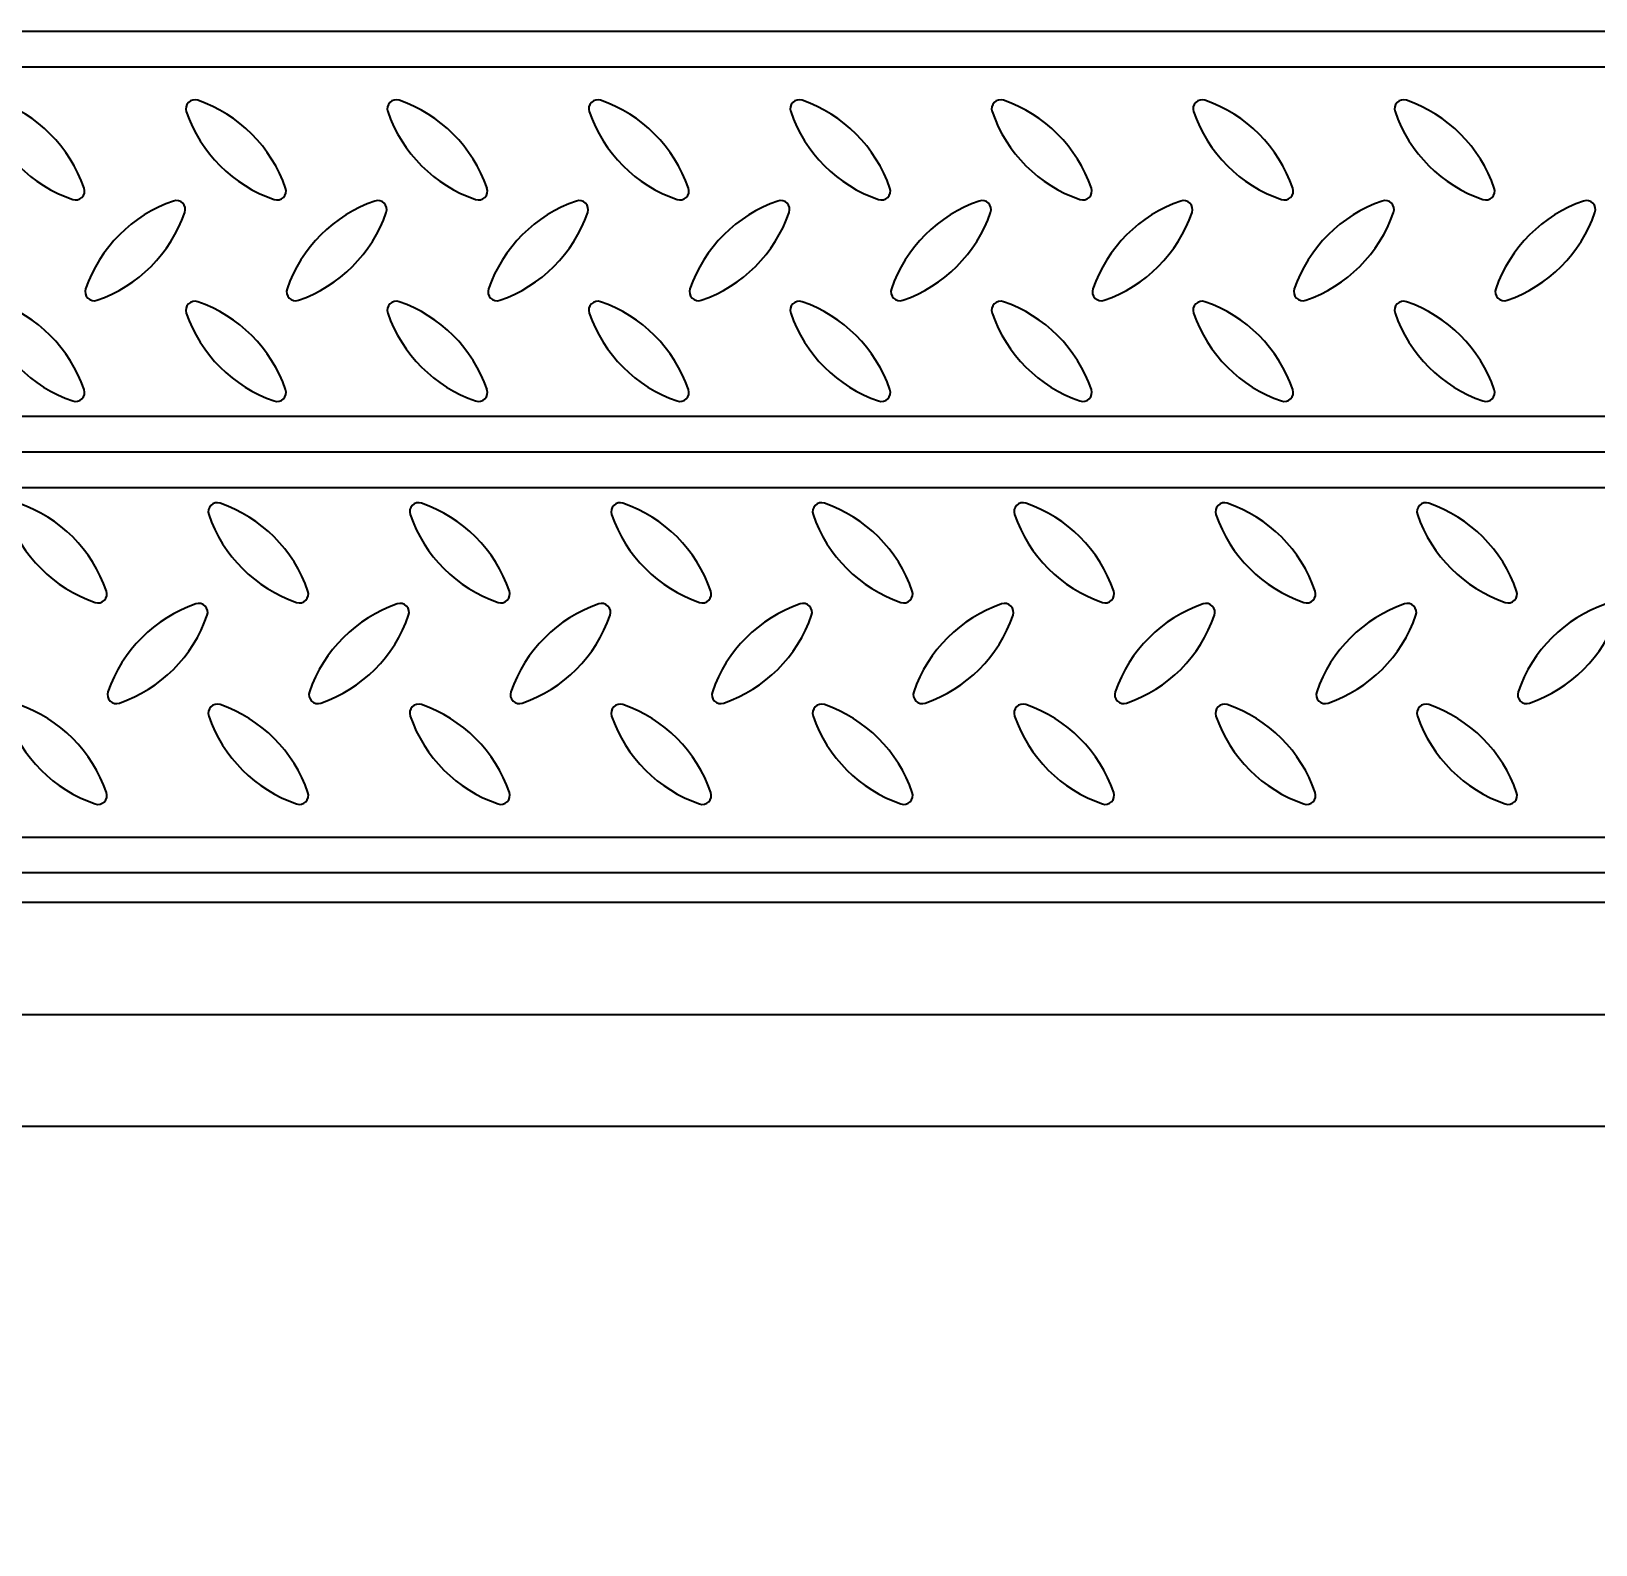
# Model space of a CAD drawing. Header units: millimetres. Extents: x -97344 to -49824, y -57049 to -40247.
# Drawn here: x -65160.4 to -64810.9, y -53478.6 to -53140.6 of the extents above; entities that cross this region are included whole.
import ezdxf

# ---------------------------------------------------------------- set-up
doc = ezdxf.new("R2010")
doc.units = ezdxf.units.MM
doc.header["$LTSCALE"] = 200
doc.header["$PDSIZE"] = -1
doc.linetypes.add('DOT_CENTER', pattern=[14, 12, -1, 0, -1])
doc.layers.add('1', color=7, linetype='Continuous')
doc.layers.add('DIM', color=3, linetype='Continuous')
doc.styles.add('TSSD_Dimension', font='tssdeng.shx', dxfattribs={"width": 0.7, "bigfont": 'hztxt.shx'})
doc.dimstyles.new('TSSD_20_20', dxfattribs={"dimtxt": 60, "dimasz": 20, "dimexe": 20, "dimexo": 50, "dimgap": 20, "dimtad": 1, "dimdec": 0, "dimzin": 0, "dimdsep": 46, "dimtxsty": 'TSSD_Dimension', "dimblk": 'ARCHTICK', "dimcen": 0, "dimdle": 20, "dimclrt": 7, "dimadec": 0, "dimazin": 0, "dimtfac": 1, "dimtdec": 0, "dimtix": 1, "dimtmove": 2, "dimatfit": 3, "dimfxl": 1, "dimtolj": 1, "dimtzin": 0, "dimarcsym": 0})

# ---------------------------------------------------------------- blocks, each defined once
blk = doc.blocks.new('_ArchTick')
at = {"color": 0, "linetype": 'ByBlock', "const_width": 0.5}
blk.add_lwpolyline([(-0.707, -0.707), (0.707, 0.707)], dxfattribs=at)
blk = doc.blocks.new('*D1529')
at = {"layer": 'Defpoints', "color": 0, "transparency": 16777216}
for p in [(-65539.66, -53361.19), (-64539.66, -53361.19), (-64539.66, -53913.98)]:
    blk.add_point(p, dxfattribs=at)
at = {"layer": 'DIM', "color": 0, "lineweight": -2, "transparency": 16777216}
for p, q in [((-65539.66, -53411.19), (-65539.66, -53933.98)), ((-64539.66, -53411.19), (-64539.66, -53933.98)), ((-65559.66, -53913.98), (-64519.66, -53913.98))]:
    blk.add_line(p, q, dxfattribs=at)
at = {"layer": 'DIM', "color": 0, "lineweight": -2, "transparency": 16777216, "xscale": 20, "yscale": 20, "zscale": 20, "rotation": 180}
blk.add_blockref('_ArchTick', (-65539.66, -53913.98), dxfattribs=at)
at = {"layer": 'DIM', "color": 0, "lineweight": -2, "transparency": 16777216, "xscale": 20, "yscale": 20, "zscale": 20}
blk.add_blockref('_ArchTick', (-64539.66, -53913.98), dxfattribs=at)
at = {"layer": 'DIM', "color": 7, "transparency": 16777216, "insert": (-65039.66, -53863.98), "char_height": 60, "attachment_point": 5, "style": 'TSSD_Dimension'}
blk.add_mtext('\\A1;1000', dxfattribs=at)
blk = doc.blocks.new('SPRING-WASHER_DIN-127-B_M8_A2-70_STAINLESS-STEEL_2__17', base_point=(57.1, -155.2))
at = {"color": 140, "linetype": 'Continuous'}
for p, q in [((57.1, -155.2), (60.45, -155.2)), ((60.45, -155.2), (60.75, -155.2)), ((60.75, -155.2), (62.65, -155.2)), ((62.65, -155.2), (63.19, -155.2)), ((63.19, -155.2), (63.43, -155.2)), ((63.43, -155.2), (67.3, -155.2)), ((67.3, -155.2), (68.25, -155.2)), ((68.25, -155.2), (68.55, -155.2)), ((68.55, -155.2), (71.9, -155.2))]:
    blk.add_line(p, q, dxfattribs=at)
blk = doc.blocks.new('HEXAGON-NYLON-LOCKNUT_DIN-985_M8_A2-70_STAINLESS-STEEL__18', base_point=(56.99, -155.2))
at = {"color": 140, "linetype": 'Continuous'}
for p, q in [((56.99, -155.2), (57.1, -155.2)), ((57.1, -155.2), (60.45, -155.2)), ((60.45, -155.2), (60.75, -155.2)), ((60.75, -155.2), (62.65, -155.2)), ((62.65, -155.2), (63.19, -155.2)), ((63.19, -155.2), (63.43, -155.2)), ((63.43, -155.2), (67.3, -155.2)), ((67.3, -155.2), (68.25, -155.2)), ((68.25, -155.2), (68.55, -155.2)), ((68.55, -155.2), (71.9, -155.2)), ((71.9, -155.2), (72.01, -155.2))]:
    blk.add_line(p, q, dxfattribs=at)
blk = doc.blocks.new('SPRING-WASHER_DIN-127-B_M8_A2-70_STAINLESS-STEEL__19', base_point=(57.1, -171.2))
at = {"color": 140, "linetype": 'Continuous'}
for p, q in [((59.84, -171.2), (57.1, -171.2)), ((60.45, -171.2), (59.84, -171.2)), ((60.5, -171.2), (60.45, -171.2)), ((62.65, -171.2), (60.5, -171.2)), ((63.19, -171.2), (62.65, -171.2)), ((63.43, -171.2), (63.19, -171.2)), ((67.27, -171.2), (63.43, -171.2)), ((67.3, -171.2), (67.27, -171.2)), ((68.5, -171.2), (67.3, -171.2)), ((68.55, -171.2), (68.5, -171.2)), ((71.9, -171.2), (68.55, -171.2))]:
    blk.add_line(p, q, dxfattribs=at)
blk = doc.blocks.new('HEX-BOLT-FULLY-THREADED_DIN-933_M8x30_A2-70_STAINLESS-STEEL__20', base_point=(57.07, -171.2))
at = {"color": 140, "linetype": 'Continuous'}
for p, q in [((57.1, -171.2), (57.07, -171.2)), ((59.84, -171.2), (57.1, -171.2)), ((60.45, -171.2), (59.84, -171.2)), ((60.5, -171.2), (60.45, -171.2)), ((62.65, -171.2), (60.5, -171.2)), ((63.19, -171.2), (62.65, -171.2)), ((63.43, -171.2), (63.19, -171.2)), ((67.27, -171.2), (63.43, -171.2)), ((67.3, -171.2), (67.27, -171.2)), ((68.5, -171.2), (67.3, -171.2)), ((68.55, -171.2), (68.5, -171.2)), ((71.9, -171.2), (68.55, -171.2)), ((71.93, -171.2), (71.9, -171.2))]:
    blk.add_line(p, q, dxfattribs=at)
blk = doc.blocks.new('PH_23-SCREW-FIX-PLATFORM_Absen-M2_9_3__21', base_point=(56.99, -171.2))
for name, p in [('HEXAGON-NYLON-LOCKNUT_DIN-985_M8_A2-70_STAINLESS-STEEL__18', (56.99, -155.2)), ('SPRING-WASHER_DIN-127-B_M8_A2-70_STAINLESS-STEEL_2__17', (57.1, -155.2)), ('HEX-BOLT-FULLY-THREADED_DIN-933_M8x30_A2-70_STAINLESS-STEEL__20', (57.07, -171.2)), ('SPRING-WASHER_DIN-127-B_M8_A2-70_STAINLESS-STEEL__19', (57.1, -171.2))]:
    blk.add_blockref(name, p)
blk = doc.blocks.new('SPRING-WASHER_DIN-127-B_M8_A2-70_STAINLESS-STEEL__40', base_point=(257.1, -171.2))
at = {"color": 140, "linetype": 'Continuous'}
for p, q in [((259.84, -171.2), (257.1, -171.2)), ((260.45, -171.2), (259.84, -171.2)), ((260.5, -171.2), (260.45, -171.2)), ((262.65, -171.2), (260.5, -171.2)), ((263.19, -171.2), (262.65, -171.2)), ((263.43, -171.2), (263.19, -171.2)), ((267.27, -171.2), (263.43, -171.2)), ((267.3, -171.2), (267.27, -171.2)), ((268.5, -171.2), (267.3, -171.2)), ((268.55, -171.2), (268.5, -171.2)), ((271.9, -171.2), (268.55, -171.2))]:
    blk.add_line(p, q, dxfattribs=at)
blk = doc.blocks.new('HEX-BOLT-FULLY-THREADED_DIN-933_M8x30_A2-70_STAINLESS-STEEL__41', base_point=(257.07, -171.2))
at = {"color": 140, "linetype": 'Continuous'}
for p, q in [((257.1, -171.2), (257.07, -171.2)), ((259.84, -171.2), (257.1, -171.2)), ((260.45, -171.2), (259.84, -171.2)), ((260.5, -171.2), (260.45, -171.2)), ((262.65, -171.2), (260.5, -171.2)), ((263.19, -171.2), (262.65, -171.2)), ((263.43, -171.2), (263.19, -171.2)), ((267.27, -171.2), (263.43, -171.2)), ((267.3, -171.2), (267.27, -171.2)), ((268.5, -171.2), (267.3, -171.2)), ((268.55, -171.2), (268.5, -171.2)), ((271.9, -171.2), (268.55, -171.2)), ((271.93, -171.2), (271.9, -171.2))]:
    blk.add_line(p, q, dxfattribs=at)
blk = doc.blocks.new('SPRING-WASHER_DIN-127-B_M8_A2-70_STAINLESS-STEEL_2__42', base_point=(257.1, -155.2))
at = {"color": 140, "linetype": 'Continuous'}
for p, q in [((257.1, -155.2), (260.45, -155.2)), ((260.45, -155.2), (260.5, -155.2)), ((260.5, -155.2), (260.75, -155.2)), ((260.75, -155.2), (262.65, -155.2)), ((262.65, -155.2), (263.19, -155.2)), ((263.19, -155.2), (263.43, -155.2)), ((263.43, -155.2), (267.3, -155.2)), ((267.3, -155.2), (268.25, -155.2)), ((268.25, -155.2), (268.5, -155.2)), ((268.5, -155.2), (268.55, -155.2)), ((268.55, -155.2), (271.9, -155.2))]:
    blk.add_line(p, q, dxfattribs=at)
blk = doc.blocks.new('HEXAGON-NYLON-LOCKNUT_DIN-985_M8_A2-70_STAINLESS-STEEL__43', base_point=(256.99, -155.2))
at = {"color": 140, "linetype": 'Continuous'}
for p, q in [((256.99, -155.2), (257.1, -155.2)), ((257.1, -155.2), (260.45, -155.2)), ((260.45, -155.2), (260.5, -155.2)), ((260.5, -155.2), (260.75, -155.2)), ((260.75, -155.2), (262.65, -155.2)), ((262.65, -155.2), (263.19, -155.2)), ((263.19, -155.2), (263.43, -155.2)), ((263.43, -155.2), (267.3, -155.2)), ((267.3, -155.2), (268.25, -155.2)), ((268.25, -155.2), (268.5, -155.2)), ((268.5, -155.2), (268.55, -155.2)), ((268.55, -155.2), (271.9, -155.2)), ((271.9, -155.2), (272.01, -155.2))]:
    blk.add_line(p, q, dxfattribs=at)
blk = doc.blocks.new('PH_23-SCREW-FIX-PLATFORM_Absen-M2_9_4__44', base_point=(256.99, -171.2))
for name, p in [('HEXAGON-NYLON-LOCKNUT_DIN-985_M8_A2-70_STAINLESS-STEEL__43', (256.99, -155.2)), ('SPRING-WASHER_DIN-127-B_M8_A2-70_STAINLESS-STEEL_2__42', (257.1, -155.2)), ('HEX-BOLT-FULLY-THREADED_DIN-933_M8x30_A2-70_STAINLESS-STEEL__41', (257.07, -171.2)), ('SPRING-WASHER_DIN-127-B_M8_A2-70_STAINLESS-STEEL__40', (257.1, -171.2))]:
    blk.add_blockref(name, p)
blk = doc.blocks.new('PH_23-SCREWS__45', base_point=(-410.5, -216.7))
for name, p in [('PH_23-SCREW-FIX-PLATFORM_Absen-M2_9_3__21', (56.99, -171.2)), ('PH_23-SCREW-FIX-PLATFORM_Absen-M2_9_4__44', (256.99, -171.2))]:
    blk.add_blockref(name, p)
blk = doc.blocks.new('23-D0550-A_PLATFORM-1m_STACKING_Absen__48', base_point=(-446.5, -257.2))
at = {"color": 7, "linetype": 'Continuous'}
for p, q in [((547.5, -163.2), (-418.5, -163.2)), ((555.5, -257.2), (-426.5, -257.2))]:
    blk.add_line(p, q, dxfattribs=at)
at = {"color": 140, "linetype": 'Continuous'}
for p, q in [((57.07, -171.2), (-128.07, -171.2)), ((57.1, -171.2), (57.07, -171.2)), ((59.84, -171.2), (57.1, -171.2)), ((60.45, -171.2), (59.84, -171.2)), ((60.5, -171.2), (60.45, -171.2)), ((62.65, -171.2), (60.5, -171.2)), ((63.19, -171.2), (62.65, -171.2)), ((63.43, -171.2), (63.19, -171.2)), ((67.27, -171.2), (63.43, -171.2)), ((67.3, -171.2), (67.27, -171.2)), ((68.5, -171.2), (67.3, -171.2)), ((68.55, -171.2), (68.5, -171.2)), ((71.9, -171.2), (68.55, -171.2)), ((71.93, -171.2), (71.9, -171.2)), ((257.07, -171.2), (71.93, -171.2)), ((257.1, -171.2), (257.07, -171.2)), ((259.84, -171.2), (257.1, -171.2)), ((260.45, -171.2), (259.84, -171.2)), ((260.5, -171.2), (260.45, -171.2)), ((262.65, -171.2), (260.5, -171.2)), ((263.19, -171.2), (262.65, -171.2)), ((263.43, -171.2), (263.19, -171.2)), ((267.27, -171.2), (263.43, -171.2)), ((267.3, -171.2), (267.27, -171.2)), ((268.5, -171.2), (267.3, -171.2)), ((268.55, -171.2), (268.5, -171.2)), ((271.9, -171.2), (268.55, -171.2)), ((271.93, -171.2), (271.9, -171.2)), ((457.07, -171.2), (271.93, -171.2)), ((-435.3, -249.2), (564.3, -249.2))]:
    blk.add_line(p, q, dxfattribs=at)
for centre, radius, start, end in [((-64.36, -204.56), 31.67, 19.0108, 70.9892), ((-9.69, -176.51), 2, 70.9892, 199.0108), ((-19.36, -204.56), 31.67, 19.0108, 70.9892), ((35.31, -176.51), 2, 70.9892, 199.0108), ((25.64, -204.56), 31.67, 19.0108, 70.9892), ((80.31, -176.51), 2, 70.9892, 199.0108), ((70.64, -204.56), 31.67, 19.0108, 70.9892), ((125.31, -176.51), 2, 70.9892, 199.0108), ((115.64, -204.56), 31.67, 19.0108, 70.9892), ((170.31, -176.51), 2, 70.9892, 199.0108), ((160.64, -204.56), 31.67, 19.0108, 70.9892), ((215.31, -176.51), 2, 70.9892, 199.0108), ((205.64, -204.56), 31.67, 19.0108, 70.9892), ((260.31, -176.51), 2, 70.9892, 199.0108), ((250.64, -204.56), 31.67, 19.0108, 70.9892), ((-26.64, -166.84), 31.67, 199.0108, 250.9892), ((18.36, -166.84), 31.67, 199.0108, 250.9892), ((63.36, -166.84), 31.67, 199.0108, 250.9892), ((108.36, -166.84), 31.67, 199.0108, 250.9892), ((153.36, -166.84), 31.67, 199.0108, 250.9892), ((198.36, -166.84), 31.67, 199.0108, 250.9892), ((243.36, -166.84), 31.67, 199.0108, 250.9892), ((288.36, -166.84), 31.67, 199.0108, 250.9892), ((-36.31, -194.89), 2, 250.9892, 19.0108), ((8.69, -194.89), 2, 250.9892, 19.0108), ((53.69, -194.89), 2, 250.9892, 19.0108), ((98.69, -194.89), 2, 250.9892, 19.0108), ((143.69, -194.89), 2, 250.9892, 19.0108), ((188.69, -194.89), 2, 250.9892, 19.0108), ((233.69, -194.89), 2, 250.9892, 19.0108), ((278.69, -194.89), 2, 250.9892, 19.0108), ((-4.14, -227.06), 31.67, 109.0108, 160.9892), ((-13.81, -199.01), 2, 340.9892, 109.0108), ((40.86, -227.06), 31.67, 109.0108, 160.9892), ((31.19, -199.01), 2, 340.9892, 109.0108), ((85.86, -227.06), 31.67, 109.0108, 160.9892), ((76.19, -199.01), 2, 340.9892, 109.0108), ((130.86, -227.06), 31.67, 109.0108, 160.9892), ((121.19, -199.01), 2, 340.9892, 109.0108), ((175.86, -227.06), 31.67, 109.0108, 160.9892), ((166.19, -199.01), 2, 340.9892, 109.0108), ((220.86, -227.06), 31.67, 109.0108, 160.9892), ((211.19, -199.01), 2, 340.9892, 109.0108), ((265.86, -227.06), 31.67, 109.0108, 160.9892), ((256.19, -199.01), 2, 340.9892, 109.0108), ((310.86, -227.06), 31.67, 109.0108, 160.9892), ((-41.86, -189.34), 31.67, 289.0108, 340.9892), ((3.14, -189.34), 31.67, 289.0108, 340.9892), ((48.14, -189.34), 31.67, 289.0108, 340.9892), ((93.14, -189.34), 31.67, 289.0108, 340.9892), ((138.14, -189.34), 31.67, 289.0108, 340.9892), ((183.14, -189.34), 31.67, 289.0108, 340.9892), ((228.14, -189.34), 31.67, 289.0108, 340.9892), ((273.14, -189.34), 31.67, 289.0108, 340.9892), ((-64.36, -249.56), 31.67, 19.0108, 70.9892), ((-32.19, -217.39), 2, 160.9892, 289.0108), ((-9.69, -221.51), 2, 70.9892, 199.0108), ((-19.36, -249.56), 31.67, 19.0108, 70.9892), ((12.81, -217.39), 2, 160.9892, 289.0108), ((35.31, -221.51), 2, 70.9892, 199.0108), ((25.64, -249.56), 31.67, 19.0108, 70.9892), ((57.81, -217.39), 2, 160.9892, 289.0108), ((80.31, -221.51), 2, 70.9892, 199.0108), ((70.64, -249.56), 31.67, 19.0108, 70.9892), ((102.81, -217.39), 2, 160.9892, 289.0108), ((125.31, -221.51), 2, 70.9892, 199.0108), ((115.64, -249.56), 31.67, 19.0108, 70.9892), ((147.81, -217.39), 2, 160.9892, 289.0108), ((170.31, -221.51), 2, 70.9892, 199.0108), ((160.64, -249.56), 31.67, 19.0108, 70.9892), ((192.81, -217.39), 2, 160.9892, 289.0108), ((215.31, -221.51), 2, 70.9892, 199.0108), ((205.64, -249.56), 31.67, 19.0108, 70.9892), ((237.81, -217.39), 2, 160.9892, 289.0108), ((260.31, -221.51), 2, 70.9892, 199.0108), ((250.64, -249.56), 31.67, 19.0108, 70.9892), ((282.81, -217.39), 2, 160.9892, 289.0108), ((-26.64, -211.84), 31.67, 199.0108, 250.9892), ((18.36, -211.84), 31.67, 199.0108, 250.9892), ((63.36, -211.84), 31.67, 199.0108, 250.9892), ((108.36, -211.84), 31.67, 199.0108, 250.9892), ((153.36, -211.84), 31.67, 199.0108, 250.9892), ((198.36, -211.84), 31.67, 199.0108, 250.9892), ((243.36, -211.84), 31.67, 199.0108, 250.9892), ((288.36, -211.84), 31.67, 199.0108, 250.9892), ((-36.31, -239.89), 2, 250.9892, 19.0108), ((8.69, -239.89), 2, 250.9892, 19.0108), ((53.69, -239.89), 2, 250.9892, 19.0108), ((98.69, -239.89), 2, 250.9892, 19.0108), ((143.69, -239.89), 2, 250.9892, 19.0108), ((188.69, -239.89), 2, 250.9892, 19.0108), ((233.69, -239.89), 2, 250.9892, 19.0108), ((278.69, -239.89), 2, 250.9892, 19.0108)]:
    blk.add_arc(centre, radius, start, end, dxfattribs=at)
blk = doc.blocks.new('23-D0550-A_PLATFORM-1m_STACKING_Absen_2__49', base_point=(-446.5, -163.2))
at = {"color": 7, "linetype": 'Continuous'}
for p, q in [((-426.5, -69.2), (555.5, -69.2)), ((547.5, -163.2), (-418.5, -163.2))]:
    blk.add_line(p, q, dxfattribs=at)
at = {"color": 140, "linetype": 'Continuous'}
for p, q in [((564.3, -77.2), (-435.3, -77.2)), ((-127.99, -155.2), (56.99, -155.2)), ((56.99, -155.2), (57.1, -155.2)), ((57.1, -155.2), (60.45, -155.2)), ((60.45, -155.2), (60.75, -155.2)), ((60.75, -155.2), (62.65, -155.2)), ((62.65, -155.2), (63.19, -155.2)), ((63.19, -155.2), (63.43, -155.2)), ((63.43, -155.2), (67.3, -155.2)), ((67.3, -155.2), (68.25, -155.2)), ((68.25, -155.2), (68.55, -155.2)), ((68.55, -155.2), (71.9, -155.2)), ((71.9, -155.2), (72.01, -155.2)), ((72.01, -155.2), (256.99, -155.2)), ((256.99, -155.2), (257.1, -155.2)), ((257.1, -155.2), (260.45, -155.2)), ((260.45, -155.2), (260.5, -155.2)), ((260.5, -155.2), (260.75, -155.2)), ((260.75, -155.2), (262.65, -155.2)), ((262.65, -155.2), (263.19, -155.2)), ((263.19, -155.2), (263.43, -155.2)), ((263.43, -155.2), (267.3, -155.2)), ((267.3, -155.2), (268.25, -155.2)), ((268.25, -155.2), (268.5, -155.2)), ((268.5, -155.2), (268.55, -155.2)), ((268.55, -155.2), (271.9, -155.2)), ((271.9, -155.2), (272.01, -155.2)), ((272.01, -155.2), (456.99, -155.2))]:
    blk.add_line(p, q, dxfattribs=at)
for centre, radius, start, end in [((-31.64, -76.84), 31.67, 199.0108, 250.9892), ((-69.36, -114.56), 31.67, 19.0108, 70.9892), ((-14.69, -86.51), 2, 70.9892, 199.0108), ((13.36, -76.84), 31.67, 199.0108, 250.9892), ((-24.36, -114.56), 31.67, 19.0108, 70.9892), ((30.31, -86.51), 2, 70.9892, 199.0108), ((58.36, -76.84), 31.67, 199.0108, 250.9892), ((20.64, -114.56), 31.67, 19.0108, 70.9892), ((75.31, -86.51), 2, 70.9892, 199.0108), ((103.36, -76.84), 31.67, 199.0108, 250.9892), ((65.64, -114.56), 31.67, 19.0108, 70.9892), ((120.31, -86.51), 2, 70.9892, 199.0108), ((148.36, -76.84), 31.67, 199.0108, 250.9892), ((110.64, -114.56), 31.67, 19.0108, 70.9892), ((165.31, -86.51), 2, 70.9892, 199.0108), ((193.36, -76.84), 31.67, 199.0108, 250.9892), ((155.64, -114.56), 31.67, 19.0108, 70.9892), ((210.31, -86.51), 2, 70.9892, 199.0108), ((238.36, -76.84), 31.67, 199.0108, 250.9892), ((200.64, -114.56), 31.67, 19.0108, 70.9892), ((255.31, -86.51), 2, 70.9892, 199.0108), ((283.36, -76.84), 31.67, 199.0108, 250.9892), ((245.64, -114.56), 31.67, 19.0108, 70.9892), ((-41.31, -104.89), 2, 250.9892, 19.0108), ((3.69, -104.89), 2, 250.9892, 19.0108), ((48.69, -104.89), 2, 250.9892, 19.0108), ((93.69, -104.89), 2, 250.9892, 19.0108), ((138.69, -104.89), 2, 250.9892, 19.0108), ((183.69, -104.89), 2, 250.9892, 19.0108), ((228.69, -104.89), 2, 250.9892, 19.0108), ((273.69, -104.89), 2, 250.9892, 19.0108), ((-9.14, -137.06), 31.67, 109.0108, 160.9892), ((-18.81, -109.01), 2, 340.9892, 109.0108), ((35.86, -137.06), 31.67, 109.0108, 160.9892), ((26.19, -109.01), 2, 340.9892, 109.0108), ((80.86, -137.06), 31.67, 109.0108, 160.9892), ((71.19, -109.01), 2, 340.9892, 109.0108), ((125.86, -137.06), 31.67, 109.0108, 160.9892), ((116.19, -109.01), 2, 340.9892, 109.0108), ((170.86, -137.06), 31.67, 109.0108, 160.9892), ((161.19, -109.01), 2, 340.9892, 109.0108), ((215.86, -137.06), 31.67, 109.0108, 160.9892), ((206.19, -109.01), 2, 340.9892, 109.0108), ((260.86, -137.06), 31.67, 109.0108, 160.9892), ((251.19, -109.01), 2, 340.9892, 109.0108), ((305.86, -137.06), 31.67, 109.0108, 160.9892), ((296.19, -109.01), 2, 340.9892, 109.0108), ((-46.86, -99.34), 31.67, 289.0108, 340.9892), ((-1.86, -99.34), 31.67, 289.0108, 340.9892), ((43.14, -99.34), 31.67, 289.0108, 340.9892), ((88.14, -99.34), 31.67, 289.0108, 340.9892), ((133.14, -99.34), 31.67, 289.0108, 340.9892), ((178.14, -99.34), 31.67, 289.0108, 340.9892), ((223.14, -99.34), 31.67, 289.0108, 340.9892), ((268.14, -99.34), 31.67, 289.0108, 340.9892), ((-37.19, -127.39), 2, 160.9892, 289.0108), ((7.81, -127.39), 2, 160.9892, 289.0108), ((52.81, -127.39), 2, 160.9892, 289.0108), ((97.81, -127.39), 2, 160.9892, 289.0108), ((142.81, -127.39), 2, 160.9892, 289.0108), ((187.81, -127.39), 2, 160.9892, 289.0108), ((232.81, -127.39), 2, 160.9892, 289.0108), ((277.81, -127.39), 2, 160.9892, 289.0108), ((-31.64, -121.84), 31.67, 199.0108, 250.9892), ((-69.36, -159.56), 31.67, 19.0108, 70.9892), ((-14.69, -131.51), 2, 70.9892, 199.0108), ((13.36, -121.84), 31.67, 199.0108, 250.9892), ((-24.36, -159.56), 31.67, 19.0108, 70.9892), ((30.31, -131.51), 2, 70.9892, 199.0108), ((58.36, -121.84), 31.67, 199.0108, 250.9892), ((20.64, -159.56), 31.67, 19.0108, 70.9892), ((75.31, -131.51), 2, 70.9892, 199.0108), ((103.36, -121.84), 31.67, 199.0108, 250.9892), ((65.64, -159.56), 31.67, 19.0108, 70.9892), ((120.31, -131.51), 2, 70.9892, 199.0108), ((148.36, -121.84), 31.67, 199.0108, 250.9892), ((110.64, -159.56), 31.67, 19.0108, 70.9892), ((165.31, -131.51), 2, 70.9892, 199.0108), ((193.36, -121.84), 31.67, 199.0108, 250.9892), ((155.64, -159.56), 31.67, 19.0108, 70.9892), ((210.31, -131.51), 2, 70.9892, 199.0108), ((238.36, -121.84), 31.67, 199.0108, 250.9892), ((200.64, -159.56), 31.67, 19.0108, 70.9892), ((255.31, -131.51), 2, 70.9892, 199.0108), ((283.36, -121.84), 31.67, 199.0108, 250.9892), ((245.64, -159.56), 31.67, 19.0108, 70.9892), ((-41.31, -149.89), 2, 250.9892, 19.0108), ((3.69, -149.89), 2, 250.9892, 19.0108), ((48.69, -149.89), 2, 250.9892, 19.0108), ((93.69, -149.89), 2, 250.9892, 19.0108), ((138.69, -149.89), 2, 250.9892, 19.0108), ((183.69, -149.89), 2, 250.9892, 19.0108), ((228.69, -149.89), 2, 250.9892, 19.0108), ((273.69, -149.89), 2, 250.9892, 19.0108)]:
    blk.add_arc(centre, radius, start, end, dxfattribs=at)
blk = doc.blocks.new('23-A0300-A_WELDING-ASSEMBLY_PLATFORM-1m_STACKING_Absen__50', base_point=(-459.5, -257.2))
for name, p in [('23-D0550-A_PLATFORM-1m_STACKING_Absen_2__49', (-446.5, -163.2)), ('23-D0550-A_PLATFORM-1m_STACKING_Absen__48', (-446.5, -257.2))]:
    blk.add_blockref(name, p)
blk = doc.blocks.new('23-A0227-B_PLATFORM-1m_STACKING_Absen__51', base_point=(-459.5, -257.2))
for name, p in [('23-A0300-A_WELDING-ASSEMBLY_PLATFORM-1m_STACKING_Absen__50', (-459.5, -257.2)), ('PH_23-SCREWS__45', (-410.5, -216.7))]:
    blk.add_blockref(name, p)
blk = doc.blocks.new('A$C71905C2D')
at = {"color": 7, "linetype": 'Continuous'}
for p, q in [((945.5, 25), (54.5, 25)), ((945.5, -25), (54.5, -25))]:
    blk.add_line(p, q, dxfattribs=at)
at = {"layer": '1', "color": 1, "linetype": 'DOT_CENTER'}
blk.add_line((47, 0), (957.75, 0), dxfattribs=at)

msp = doc.modelspace()

# ---------------------------------------------------------------- block references
for name, p in [('23-A0227-B_PLATFORM-1m_STACKING_Absen__51', (-65568.66, -53328.55)), ('A$C71905C2D', (-65539.67, -53360.19))]:
    msp.add_blockref(name, p)

# ---------------------------------------------------------------- dimensions: what is measured, and where the dimension line sits
at = {"layer": 'DIM'}
dim = msp.add_linear_dim(base=(-64539.66, -53913.98), p1=(-65539.66, -53361.19), p2=(-64539.66, -53361.19), dimstyle='TSSD_20_20', dxfattribs=at)
dim.commit()
dim.dimension.update_dxf_attribs({"geometry": '*D1529', "text_midpoint": (-65039.66, -53863.98)})

doc.saveas('drawing.dxf')
